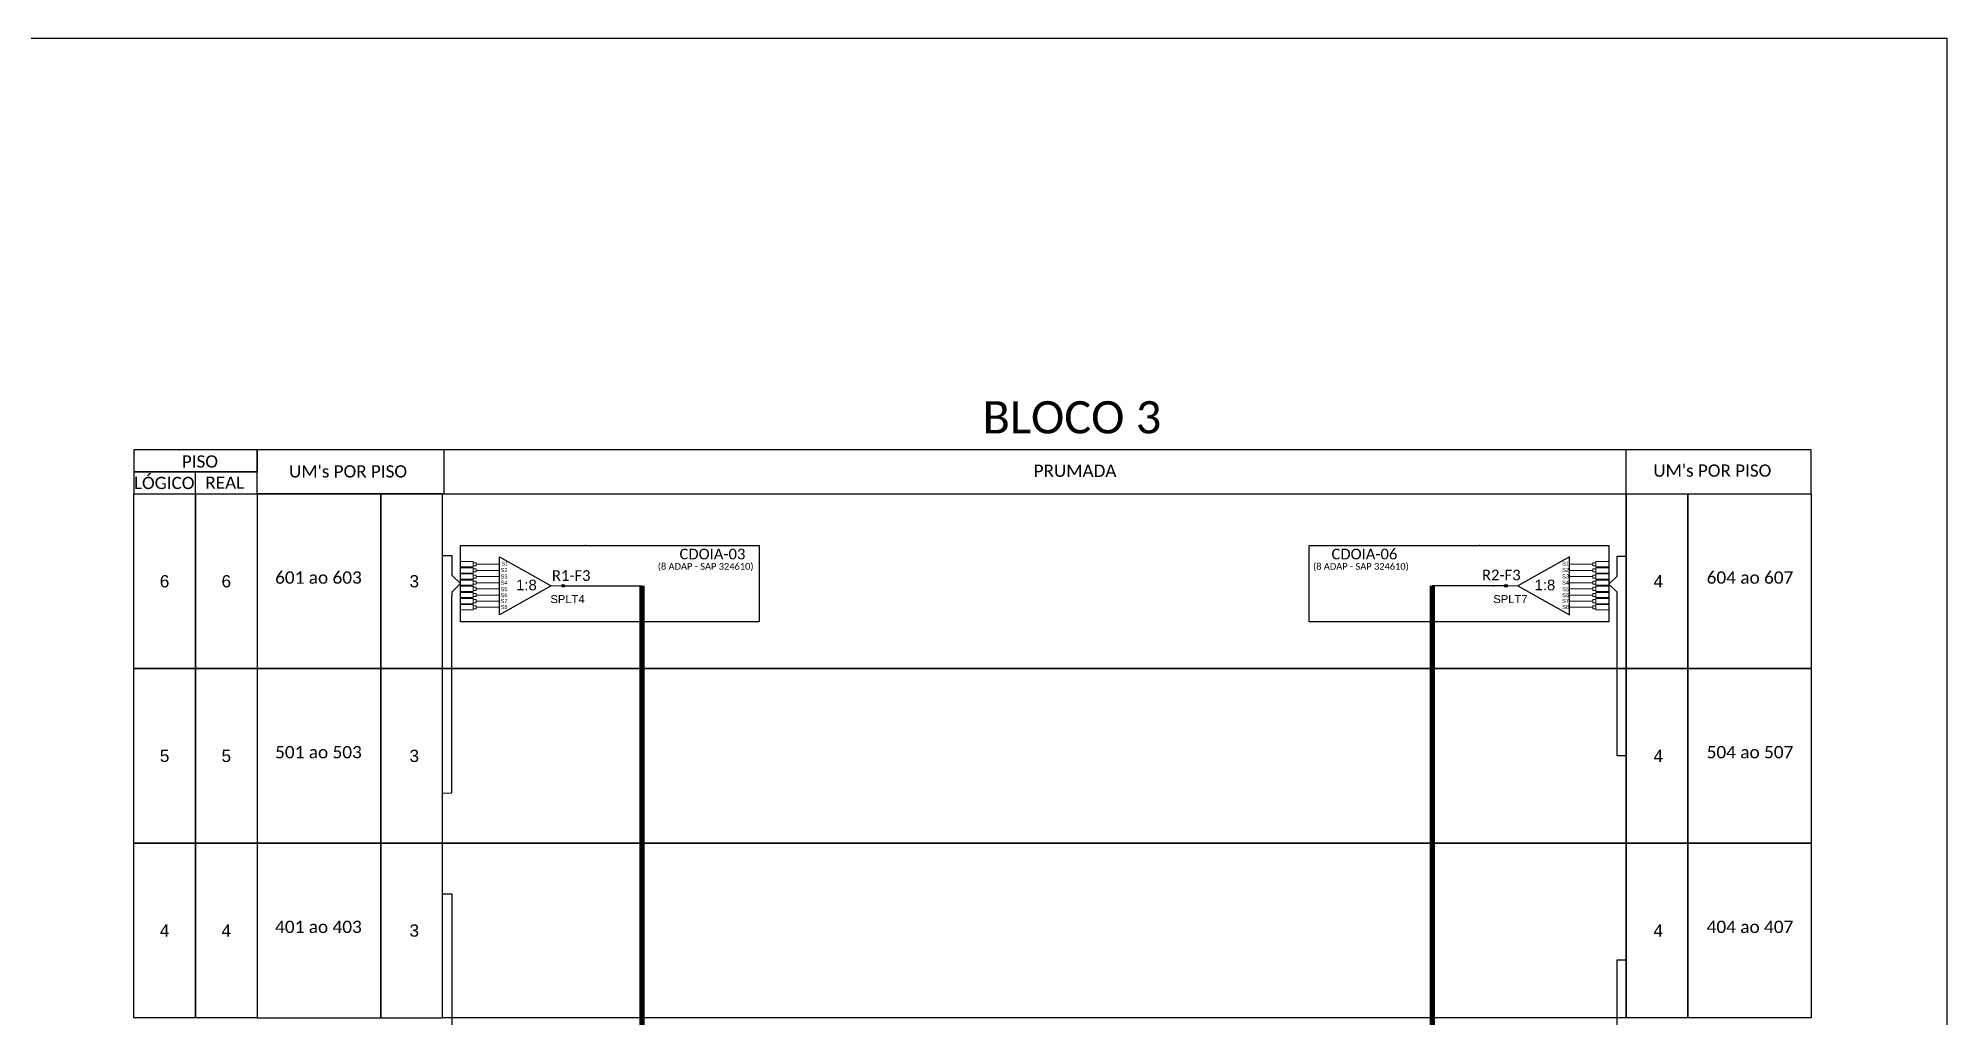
# Model space of a CAD drawing. Header units: inches. Extents: x 1064 to 5530, y 550 to 970.
# Drawn here: x 3953.4 to 4239.7, y 823.4 to 970.4 of the extents above; entities that cross this region are included whole.
import ezdxf
from ezdxf.enums import TextEntityAlignment as Align

# ---------------------------------------------------------------- set-up
doc = ezdxf.new("R2010")
doc.units = ezdxf.units.IN
doc.header["$MEASUREMENT"] = 0
doc.styles.add('ARIAL', font='arial.ttf')
doc.styles.add('WMF-Calibri0', font='calibri.ttf')

# ---------------------------------------------------------------- blocks, each defined once
blk = doc.blocks.new('A$C64B91533')
at = {"color": 0}
for points in [[(0, 4.11), (23.15, 4.11), (23.15, 8.22), (0, 8.22)], [(0, 0), (23.15, 0), (23.15, 4.11), (0, 4.11)]]:
    blk.add_lwpolyline(points, close=True, dxfattribs=at)
for points in [[(23.15, 0), (314.47, 0), (314.47, 8.22), (23.15, 8.22), (23.15, 8.22), (23.15, 4.11)], [(58.2, 0), (58.2, 8.22)], [(279.76, 0), (279.76, 8.22)], [(11.57, 0), (11.57, 4.11)]]:
    blk.add_lwpolyline(points)
at = {"color": 0, "style": 'WMF-Calibri0'}
for s, p in [('     PISO', (4.96, 4.92)), ('  LÓGICO', (-1.58, 0.89)), ("UM's POR PISO", (29.11, 3.06)), ('PRUMADA', (168.7, 3.18)), ("UM's POR PISO", (284.86, 3.21)), ('    REAL', (10.18, 0.95))]:
    blk.add_text(s, height=2.3, dxfattribs=at).set_placement(p)
blk = doc.blocks.new('SPLT_1-8_SC-APC_ESQ')
at = {"color": 3, "lineweight": 0}
for points in [[(2.41, -3.02), (0, -3.02)], [(2.41, -3.02), (2.41, -4)], [(2.99, -3.51), (7.37, -3.51)], [(2.41, -4), (0, -4)], [(2.41, -4.17), (0, -4.17)], [(2.41, -5.16), (0, -5.16)], [(2.41, -5.32), (0, -5.32)], [(2.41, -6.31), (0, -6.31)], [(2.41, -6.48), (0, -6.48)], [(2.41, -4.17), (2.41, -5.16)], [(2.41, -5.32), (2.41, -6.31)], [(2.41, -6.48), (2.41, -7.46)], [(7.37, -4.66), (2.99, -4.66)], [(7.37, -5.82), (2.99, -5.82)], [(7.37, -6.97), (2.99, -6.97)], [(2.41, -7.46), (0, -7.46)], [(2.41, -7.63), (0, -7.63)], [(2.41, -8.62), (0, -8.62)], [(2.41, -8.78), (0, -8.78)], [(2.41, -9.77), (0, -9.77)], [(2.41, -9.94), (0, -9.94)], [(2.41, -7.63), (2.41, -8.62)], [(2.41, -8.78), (2.41, -9.77)], [(2.41, -9.94), (2.41, -10.92)], [(7.37, -8.12), (2.99, -8.12)], [(7.37, -9.28), (2.99, -9.28)], [(7.37, -10.43), (2.99, -10.43)], [(2.41, -10.92), (0, -10.92)], [(2.41, -11.09), (0, -11.09)], [(2.41, -12.08), (0, -12.08)], [(2.41, -11.09), (2.41, -12.08)], [(7.37, -11.58), (2.99, -11.58)]]:
    blk.add_lwpolyline(points, dxfattribs=at)
for points in [[(2.99, -3.22), (2.41, -3.22), (2.41, -3.8), (2.99, -3.8)], [(2.99, -4.38), (2.41, -4.38), (2.41, -4.95), (2.99, -4.95)], [(2.99, -5.53), (2.41, -5.53), (2.41, -6.1), (2.99, -6.1)], [(2.99, -6.68), (2.41, -6.68), (2.41, -7.26), (2.99, -7.26)], [(2.99, -7.84), (2.41, -7.84), (2.41, -8.41), (2.99, -8.41)], [(2.99, -8.99), (2.41, -8.99), (2.41, -9.56), (2.99, -9.56)], [(2.99, -10.14), (2.41, -10.14), (2.41, -10.72), (2.99, -10.72)], [(2.99, -11.3), (2.41, -11.3), (2.41, -11.87), (2.99, -11.87)]]:
    blk.add_lwpolyline(points, close=True, dxfattribs=at)
at = {"color": 1}
blk.add_lwpolyline([(7.37, -2.1), (17.04, -7.55), (7.37, -13), (7.37, -2.1)], dxfattribs=at)
at = {"color": 1, "lineweight": 0}
blk.add_lwpolyline([(17.04, -7.55), (19.26, -7.55)], dxfattribs=at)
at = {"color": 1, "style": 'ARIAL'}
for s, height, p in [('S1', 0.75, (7.7, -3.78)), ('S3', 0.75, (7.55, -6.18)), ('S4', 0.75, (7.55, -7.36)), ('S2', 0.75, (7.56, -4.97)), ('1:8', 2, (10.45, -8.4)), ('S5', 0.75, (7.55, -8.57)), ('S6', 0.75, (7.55, -9.69)), ('S7', 0.75, (7.55, -10.78)), ('S8', 0.75, (7.55, -11.9))]:
    blk.add_text(s, height=height, dxfattribs=at).set_placement(p)
blk = doc.blocks.new('SPLT_1-8_SC-APC')
at = {"color": 1}
blk.add_lwpolyline([(-7.37, -2.1), (-17.04, -7.55), (-7.37, -13), (-7.37, -2.1)], dxfattribs=at)
at = {"color": 3, "lineweight": 0}
for points in [[(-2.99, -3.51), (-7.37, -3.51)], [(-2.41, -3.02), (-2.41, -4)], [(-2.41, -3.02), (0, -3.02)], [(-7.37, -4.66), (-2.99, -4.66)], [(-7.37, -5.82), (-2.99, -5.82)], [(-7.37, -6.97), (-2.99, -6.97)], [(-2.41, -4), (0, -4)], [(-2.41, -4.17), (-2.41, -5.16)], [(-2.41, -4.17), (0, -4.17)], [(-2.41, -5.16), (0, -5.16)], [(-2.41, -5.32), (-2.41, -6.31)], [(-2.41, -5.32), (0, -5.32)], [(-2.41, -6.31), (0, -6.31)], [(-2.41, -6.48), (-2.41, -7.46)], [(-2.41, -6.48), (0, -6.48)], [(-7.37, -8.12), (-2.99, -8.12)], [(-7.37, -9.28), (-2.99, -9.28)], [(-7.37, -10.43), (-2.99, -10.43)], [(-2.41, -7.46), (0, -7.46)], [(-2.41, -7.63), (-2.41, -8.62)], [(-2.41, -7.63), (0, -7.63)], [(-2.41, -8.62), (0, -8.62)], [(-2.41, -8.78), (-2.41, -9.77)], [(-2.41, -8.78), (0, -8.78)], [(-2.41, -9.77), (0, -9.77)], [(-2.41, -9.94), (-2.41, -10.92)], [(-2.41, -9.94), (0, -9.94)], [(-7.37, -11.58), (-2.99, -11.58)], [(-2.41, -10.92), (0, -10.92)], [(-2.41, -11.09), (-2.41, -12.08)], [(-2.41, -11.09), (0, -11.09)], [(-2.41, -12.08), (0, -12.08)]]:
    blk.add_lwpolyline(points, dxfattribs=at)
for points in [[(-2.99, -3.22), (-2.41, -3.22), (-2.41, -3.8), (-2.99, -3.8)], [(-2.99, -4.38), (-2.41, -4.38), (-2.41, -4.95), (-2.99, -4.95)], [(-2.99, -5.53), (-2.41, -5.53), (-2.41, -6.1), (-2.99, -6.1)], [(-2.99, -6.68), (-2.41, -6.68), (-2.41, -7.26), (-2.99, -7.26)], [(-2.99, -7.84), (-2.41, -7.84), (-2.41, -8.41), (-2.99, -8.41)], [(-2.99, -8.99), (-2.41, -8.99), (-2.41, -9.56), (-2.99, -9.56)], [(-2.99, -10.14), (-2.41, -10.14), (-2.41, -10.72), (-2.99, -10.72)], [(-2.99, -11.3), (-2.41, -11.3), (-2.41, -11.87), (-2.99, -11.87)]]:
    blk.add_lwpolyline(points, close=True, dxfattribs=at)
at = {"color": 1, "lineweight": 0}
blk.add_lwpolyline([(-17.04, -7.55), (-19.26, -7.55)], dxfattribs=at)
at = {"color": 1, "style": 'ARIAL'}
for s, height, p in [('S1', 0.75, (-8.74, -3.78)), ('1:8', 2, (-13.91, -8.4)), ('S2', 0.75, (-8.74, -4.97)), ('S3', 0.75, (-8.74, -6.18)), ('S4', 0.75, (-8.74, -7.36)), ('S5', 0.75, (-8.74, -8.57)), ('S6', 0.75, (-8.74, -9.69)), ('S7', 0.75, (-8.74, -10.78)), ('S8', 0.75, (-8.74, -11.9))]:
    blk.add_text(s, height=height, dxfattribs=at).set_placement(p)
blk = doc.blocks.new('A$C415C251F')
at = {"color": 3}
blk.add_point((0, 0), dxfattribs=at)
blk = doc.blocks.new('LEG_CDOIA8_C-SPLT_ESQ')
at = {"color": 3, "extrusion": (0, 0, -1), "xscale": -1, "zscale": -1}
blk.add_blockref('A$C415C251F', (0, 0), dxfattribs=at)
at = {"color": 1, "style": 'WMF-Calibri0', "flags": 4}
blk.add_attdef('MODELO', text='', height=1.5, dxfattribs=at).set_placement((22.54, -4.54), align=Align.CENTER)
blk.add_attdef('CDO', (21.44, -2.61), '', height=2, dxfattribs=at)
at = {"style": 'ARIAL', "flags": 4}
blk.add_attdef('SPLITAGEM', text='', height=1.5, dxfattribs=at).set_placement((18.61, -12.59), align=Align.CENTER)
blk = doc.blocks.new('LEG_CDOIA8_C-SPLT_DIR')
at = {"color": 3}
blk.add_blockref('A$C415C251F', (0, 0), dxfattribs=at)
at = {"color": 1, "style": 'WMF-Calibri0', "flags": 4}
blk.add_attdef('CDO', (-26.84, -2.61), '', height=2, dxfattribs=at)
blk.add_attdef('MODELO', text='', height=1.5, dxfattribs=at).set_placement((-22.23, -4.54), align=Align.CENTER)
at = {"style": 'ARIAL', "flags": 4}
blk.add_attdef('SPLITAGEM', text='', height=1.5, dxfattribs=at).set_placement((-18.36, -12.59), align=Align.CENTER)
blk = doc.blocks.new('SPLITTER_')
blk.add_point((0, 0))
at = {"style": 'ARIAL', "flags": 4}
blk.add_attdef('SPLT', (0, -3.26), '', height=1.5, dxfattribs=at)

msp = doc.modelspace()

# ---------------------------------------------------------------- hatches: boundary and pattern name
h = msp.add_hatch(color=3)
h.dxf.hatch_style = 1
edge = h.paths.add_edge_path()
edge.add_arc((4032.14, 888.23), 0.205, 0, 360)
h = msp.add_hatch(color=3)
h.dxf.hatch_style = 1
edge = h.paths.add_edge_path()
edge.add_arc((4173.55, 888.23), 0.205, 0, 360)

# ---------------------------------------------------------------- linework, layer by layer
for points in [[(3645.66, 970.36), (4239.66, 970.36), (4239.66, 550.36), (3645.66, 550.36)], [(3967.75, 902.01), (3977, 902.01), (3977, 875.81), (3967.75, 875.81)], [(3977, 902.01), (3986.26, 902.01), (3986.26, 875.81), (3977, 875.81)], [(4004.78, 902.01), (3986.26, 902.01), (3986.26, 875.81), (4004.78, 875.81)], [(4014.04, 902.01), (4004.78, 902.01), (4004.78, 875.81), (4014.04, 875.81)], [(4014.04, 902.01), (4191.55, 902.01), (4191.55, 875.81), (4014.04, 875.81)], [(4191.55, 902.01), (4200.81, 902.01), (4200.81, 875.81), (4191.55, 875.81)], [(4200.81, 902.01), (4219.32, 902.01), (4219.32, 875.81), (4200.81, 875.81)], [(3967.75, 875.81), (3977, 875.81), (3977, 849.62), (3967.75, 849.62)], [(3977, 875.81), (3986.26, 875.81), (3986.26, 849.62), (3977, 849.62)], [(4004.78, 875.81), (3986.26, 875.81), (3986.26, 849.62), (4004.78, 849.62)], [(4014.04, 875.81), (4004.78, 875.81), (4004.78, 849.62), (4014.04, 849.62)], [(4014.04, 875.81), (4191.55, 875.81), (4191.55, 849.62), (4014.04, 849.62)], [(4191.55, 875.81), (4200.81, 875.81), (4200.81, 849.62), (4191.55, 849.62)], [(4200.81, 875.81), (4219.32, 875.81), (4219.32, 849.62), (4200.81, 849.62)], [(3967.75, 849.62), (3977, 849.62), (3977, 823.42), (3967.75, 823.42)], [(3977, 849.62), (3986.26, 849.62), (3986.26, 823.42), (3977, 823.42)], [(4004.78, 849.62), (3986.26, 849.62), (3986.26, 823.42), (4004.78, 823.42)], [(4014.04, 849.62), (4004.78, 849.62), (4004.78, 823.42), (4014.04, 823.42)], [(4014.04, 849.62), (4191.55, 849.62), (4191.55, 823.42), (4014.04, 823.42)], [(4191.55, 849.62), (4200.81, 849.62), (4200.81, 823.42), (4191.55, 823.42)], [(4200.81, 849.62), (4219.32, 849.62), (4219.32, 823.42), (4200.81, 823.42)]]:
    msp.add_lwpolyline(points, close=True)
at = {"color": 1}
for points in [[(4016.73, 894.26), (4061.56, 894.26), (4061.56, 882.81), (4016.73, 882.81)], [(4144.01, 894.26), (4188.96, 894.26), (4188.96, 882.81), (4144.01, 882.81)]]:
    msp.add_lwpolyline(points, close=True, dxfattribs=at)
at = {"color": 3}
for points in [[(4015.48, 891.77), (4015.48, 892.72), (4014.04, 892.72)], [(4015.47, 885.94), (4015.48, 887.33), (4016.73, 888.54), (4015.48, 889.74), (4015.48, 892.16)], [(4015.48, 889.74), (4015.48, 891.77)], [(4190.22, 886.45), (4190.21, 887.24), (4188.96, 888.45), (4190.21, 889.65), (4190.21, 890.79)], [(4190.21, 890.79), (4190.21, 892.65), (4191.53, 892.65)], [(4015.47, 858.81), (4015.47, 885.94)], [(4190.22, 864.2), (4190.21, 887.24)], [(4191.55, 862.71), (4190.23, 862.71), (4190.22, 864.2)], [(4014.03, 857.13), (4015.47, 857.14), (4015.47, 858.81)], [(4015.48, 841.03), (4015.48, 841.98), (4014.04, 841.98)], [(4015.48, 820.93), (4015.48, 841.03)], [(4191.55, 804.8), (4190.23, 804.8), (4190.21, 807.95), (4188.96, 809.15), (4190.21, 810.36), (4190.21, 831.17)], [(4190.21, 831.17), (4190.21, 832.13), (4191.53, 832.13)]]:
    msp.add_lwpolyline(points, dxfattribs=at)
at = {"color": 5}
msp.add_lwpolyline([(4032.14, 888.23), (4043.95, 888.23)], dxfattribs=at)
at = {"color": 5, "const_width": 0.8}
msp.add_lwpolyline([(4043.95, 736.86), (4043.95, 888.23)], dxfattribs=at)
at = {"color": 6, "const_width": 0.8}
msp.add_lwpolyline([(4162.48, 737.64), (4162.48, 888.23)], dxfattribs=at)
at = {"color": 6}
msp.add_lwpolyline([(4173.55, 888.23), (4162.48, 888.23)], dxfattribs=at)
at = {"color": 3}
for centre in [(4032.14, 888.23), (4173.55, 888.23)]:
    msp.add_circle(centre, 0.205, dxfattribs=at)

# ---------------------------------------------------------------- block references
at = {"xscale": 0.8000000000001819, "yscale": 0.8000000000001819, "zscale": 0.8}
for name, p in [('A$C64B91533', (3967.75, 902.01)), ('SPLT_1-8_SC-APC_ESQ', (4016.73, 894.26))]:
    msp.add_blockref(name, p, dxfattribs=at)
at = {"color": 3}
ref = msp.add_blockref('LEG_CDOIA8_C-SPLT_ESQ', (4035.49, 894.26), dxfattribs=dict(at, xscale=0.8000000000001819, yscale=0.8000000000001819, zscale=0.8))
ref.add_attrib('CDO', 'CDOIA-03', (4049.6, 892.18), dxfattribs={"color": 1, "height": 1.6, "style": 'WMF-Calibri0'})
ref.add_attrib('MODELO', '(8 ADAP - SAP 324610)', dxfattribs={"color": 1, "height": 1, "style": 'WMF-Calibri0'}).set_placement((4053.52, 890.63), align=Align.CENTER)
at = {"color": 1}
ref = msp.add_blockref('LEG_CDOIA8_C-SPLT_DIR', (4169.57, 894.26), dxfattribs=dict(at, xscale=0.8000000000001819, yscale=0.8000000000001819, zscale=0.8))
ref.add_attrib('CDO', 'CDOIA-06', (4147.38, 892.18), dxfattribs={"color": 0, "height": 1.6, "style": 'WMF-Calibri0'})
ref.add_attrib('MODELO', '(8 ADAP - SAP 324610)', dxfattribs={"color": 0, "height": 1, "style": 'WMF-Calibri0'}).set_placement((4151.79, 890.63), align=Align.CENTER)
at = {"color": 3, "xscale": 0.8000000000001819, "yscale": 0.8000000000001819, "zscale": 0.8}
msp.add_blockref('SPLT_1-8_SC-APC', (4188.96, 894.26), dxfattribs=at)
ref = msp.add_blockref('SPLITTER_', (4030.24, 888.23), dxfattribs=dict(xscale=0.8000000000001819, yscale=0.8000000000001819, zscale=0.8))
ref.add_attrib('SPLT', 'SPLT4', (4030.24, 885.62), dxfattribs={"height": 1.2, "style": 'ARIAL'})
ref = msp.add_blockref('SPLITTER_', (4171.65, 888.23), dxfattribs=dict(xscale=0.8000000000001819, yscale=0.8000000000001819, zscale=0.8))
ref.add_attrib('SPLT', 'SPLT7', (4171.65, 885.62), dxfattribs={"height": 1.2, "style": 'ARIAL'})

# ---------------------------------------------------------------- texts
at = {"style": 'WMF-Calibri0'}
for s, height, p in [('BLOCO 3', 4.839, (4095.04, 911.07)), ('601 ao 603', 1.854, (3988.95, 888.53)), ('604 ao 607', 1.854, (4203.64, 888.53)), ('501 ao 503', 1.854, (3988.95, 862.34)), ('504 ao 507', 1.854, (4203.64, 862.34)), ('401 ao 403', 1.854, (3988.95, 836.14)), ('404 ao 407', 1.854, (4203.64, 836.14))]:
    msp.add_text(s, height=height, dxfattribs=at).set_placement(p)
at = {"color": 5, "style": 'WMF-Calibri0'}
msp.add_text('R1-F3', height=1.6, dxfattribs=at).set_placement((4030.46, 888.96))
at = {"color": 6, "style": 'WMF-Calibri0'}
msp.add_text('R2-F3', height=1.6, dxfattribs=at).set_placement((4169.95, 889.04))
at = {"style": 'ARIAL', "flags": 12}
for tag, p in [('6', (3972.37, 888.9)), ('6', (3981.63, 888.9)), ('3', (4009.82, 888.9)), ('4', (4196.39, 888.9)), ('5', (3972.37, 862.71)), ('5', (3981.63, 862.71)), ('3', (4009.82, 862.71)), ('4', (4196.39, 862.71)), ('4', (3972.37, 836.51)), ('4', (3981.63, 836.51)), ('3', (4009.82, 836.51)), ('4', (4196.38, 836.51))]:
    msp.add_attdef(tag, text='XX', height=1.84, dxfattribs=at).set_placement(p, align=Align.MIDDLE_CENTER)

doc.saveas('drawing.dxf')
